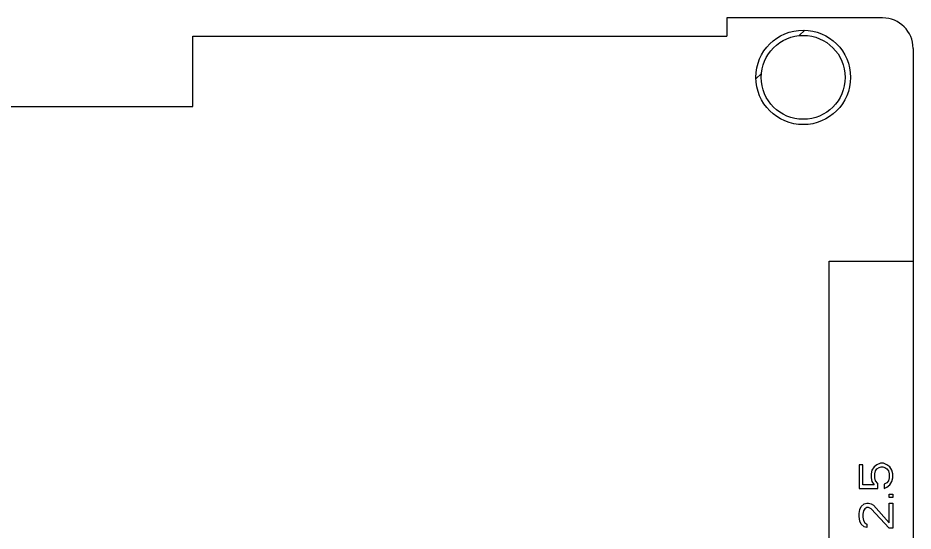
# Model space of a CAD drawing. Header units: millimetres. Extents: x 0 to 594, y 0 to 420.
# Drawn here: x 399.1 to 457.7, y 299.9 to 333.6 of the extents above; entities that cross this region are included whole.
import ezdxf

# ---------------------------------------------------------------- set-up
doc = ezdxf.new("R2010")
doc.units = ezdxf.units.MM
doc.header["$LTSCALE"] = 32.67
doc.layers.add('ASSEM_MEM', color=7, linetype='CONTINUOUS')

msp = doc.modelspace()

# ---------------------------------------------------------------- linework, layer by layer
at = {"layer": 'ASSEM_MEM', "color": 7, "linetype": 'CONTINUOUS'}
for p, q in [((455.742, 333.57), (445.542, 333.57)), ((445.542, 333.57), (445.542, 332.37)), ((450.281, 332.407), (450.642, 332.768)), ((410.542, 327.77), (410.542, 332.37)), ((410.542, 332.37), (445.542, 332.37)), ((457.742, 331.57), (457.742, 317.625)), ((447.444, 329.571), (447.805, 329.932)), ((348.042, 327.77), (410.542, 327.77)), ((452.242, 317.625), (457.742, 317.625)), ((452.242, 279.979), (452.242, 317.625)), ((457.742, 317.625), (457.742, 292.22)), ((454.439, 304.27), (454.205, 304.27)), ((454.205, 304.27), (454.205, 302.712)), ((454.439, 302.941), (454.439, 304.27)), ((455.048, 303.903), (455.001, 303.674)), ((455.188, 304.133), (455.048, 303.903)), ((455.375, 304.27), (455.188, 304.133)), ((455.282, 303.858), (455.375, 303.995)), ((455.609, 304.362), (455.375, 304.27)), ((455.375, 303.995), (455.516, 304.087)), ((455.516, 304.087), (455.656, 304.133)), ((455.796, 304.362), (455.609, 304.362)), ((455.656, 304.133), (455.75, 304.133)), ((455.75, 304.133), (455.89, 304.087)), ((456.03, 304.27), (455.796, 304.362)), ((455.89, 304.087), (456.03, 303.995)), ((456.218, 304.133), (456.03, 304.27)), ((456.03, 303.995), (456.124, 303.858)), ((456.358, 303.903), (456.218, 304.133)), ((456.405, 303.674), (456.358, 303.903)), ((455.001, 303.674), (455.001, 303.399)), ((455.001, 303.399), (455.048, 303.17)), ((455.235, 303.674), (455.282, 303.858)), ((455.235, 303.399), (455.235, 303.674)), ((455.282, 303.216), (455.235, 303.399)), ((456.124, 303.858), (456.171, 303.674)), ((456.171, 303.399), (456.124, 303.216)), ((456.171, 303.674), (456.171, 303.399)), ((456.358, 303.17), (456.405, 303.399)), ((456.405, 303.399), (456.405, 303.674)), ((454.205, 302.712), (455.422, 302.712)), ((455.188, 302.941), (454.439, 302.941)), ((455.048, 303.17), (455.188, 302.941)), ((455.422, 303.033), (455.282, 303.216)), ((455.422, 302.712), (455.422, 303.033)), ((456.03, 303.078), (455.843, 302.987)), ((455.843, 302.987), (455.843, 302.712)), ((455.843, 302.712), (456.03, 302.803)), ((456.124, 303.216), (456.03, 303.078)), ((456.03, 302.803), (456.218, 302.941)), ((456.218, 302.941), (456.358, 303.17)), ((456.171, 302.345), (456.405, 302.345)), ((456.171, 302.116), (456.171, 302.345)), ((456.405, 302.116), (456.171, 302.116)), ((456.405, 302.345), (456.405, 302.116)), ((454.345, 301.52), (454.533, 301.703)), ((454.533, 301.703), (454.72, 301.749)), ((454.72, 301.749), (454.813, 301.749)), ((454.813, 301.749), (455.001, 301.703)), ((455.001, 301.703), (455.141, 301.612)), ((455.141, 301.612), (456.171, 300.466)), ((456.171, 301.749), (456.405, 301.749)), ((456.171, 300.466), (456.171, 301.749)), ((456.405, 301.749), (456.405, 300.099)), ((454.205, 301.062), (454.252, 301.337)), ((454.205, 300.878), (454.205, 301.062)), ((454.252, 301.337), (454.345, 301.52)), ((454.486, 301.245), (454.439, 301.016)), ((454.439, 301.016), (454.439, 300.833)), ((454.579, 301.383), (454.486, 301.245)), ((454.72, 301.474), (454.579, 301.383)), ((454.813, 301.474), (454.72, 301.474)), ((455.001, 301.383), (454.813, 301.474)), ((456.171, 300.099), (455.001, 301.383)), ((454.252, 300.558), (454.205, 300.878)), ((454.345, 300.374), (454.252, 300.558)), ((454.533, 300.191), (454.345, 300.374)), ((454.439, 300.833), (454.486, 300.603)), ((454.486, 300.603), (454.579, 300.466)), ((454.579, 300.466), (454.72, 300.374)), ((454.72, 300.374), (454.72, 300.145)), ((454.72, 300.145), (454.533, 300.191)), ((456.405, 300.099), (456.171, 300.099))]:
    msp.add_line(p, q, dxfattribs=at)
for radius in [3.1, 2.75]:
    msp.add_circle((450.542, 329.67), radius, dxfattribs=at)
msp.add_arc((455.742, 331.57), 2, 0, 90, dxfattribs=at)

doc.saveas('drawing.dxf')
